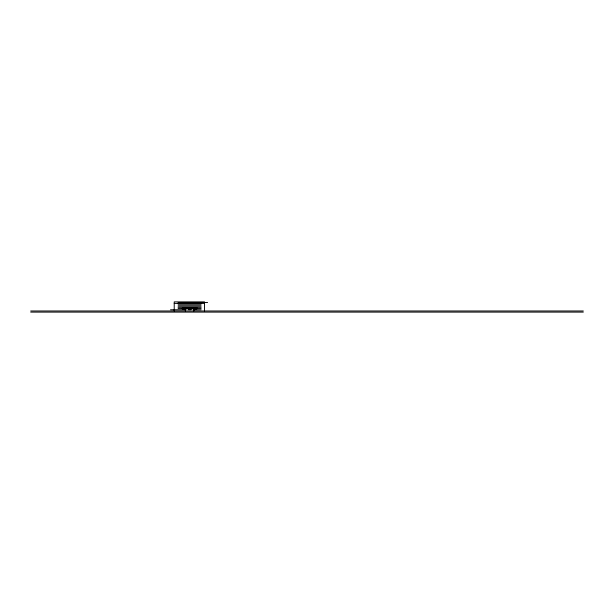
<?xml version="1.0" encoding="UTF-8"?>
<svg xmlns="http://www.w3.org/2000/svg" width="614" height="614" viewBox="0 0 614 614"><rect width="100%" height="100%" fill="white"/><g stroke="black" fill="none" stroke-linecap="round" stroke-linejoin="round"><path stroke-width="0.92" d="M178.068 302.495L207.616 302.495M174.222 303.408L204.5 303.408M178.068 303.707L201.146 303.707M178.068 304.92L201.146 304.92M178.068 306.133L201.146 306.133M178.068 307.338L201.146 307.338M196.526 307.875L182.726 307.898L182.726 308.926M178.068 308.55L201.146 308.55M190.747 309.003L188.467 309.072L188.467 309.617M188.467 309.686L190.747 309.686M170.523 309.763L185.835 309.763M193.487 309.763L201.146 309.763M30.7 310.976L583.3 310.976M30.7 312.112L583.3 312.112M204.5 310.976L204.5 301.888L174.222 301.888L174.222 310.976M196.488 307.898L196.488 308.926M194.791 307.898L194.791 308.926M194.592 308.527L194.638 308.926M193.932 308.873L193.84 310.976M190.816 309.072L190.816 309.617M190.747 309.072L190.747 309.617M185.374 308.873L185.374 310.976M184.438 307.898L184.438 308.926M184.223 308.527L184.231 308.926M196.833 307.952L182.381 307.952L182.381 308.873L196.833 308.873L196.833 307.952"/></g></svg>
